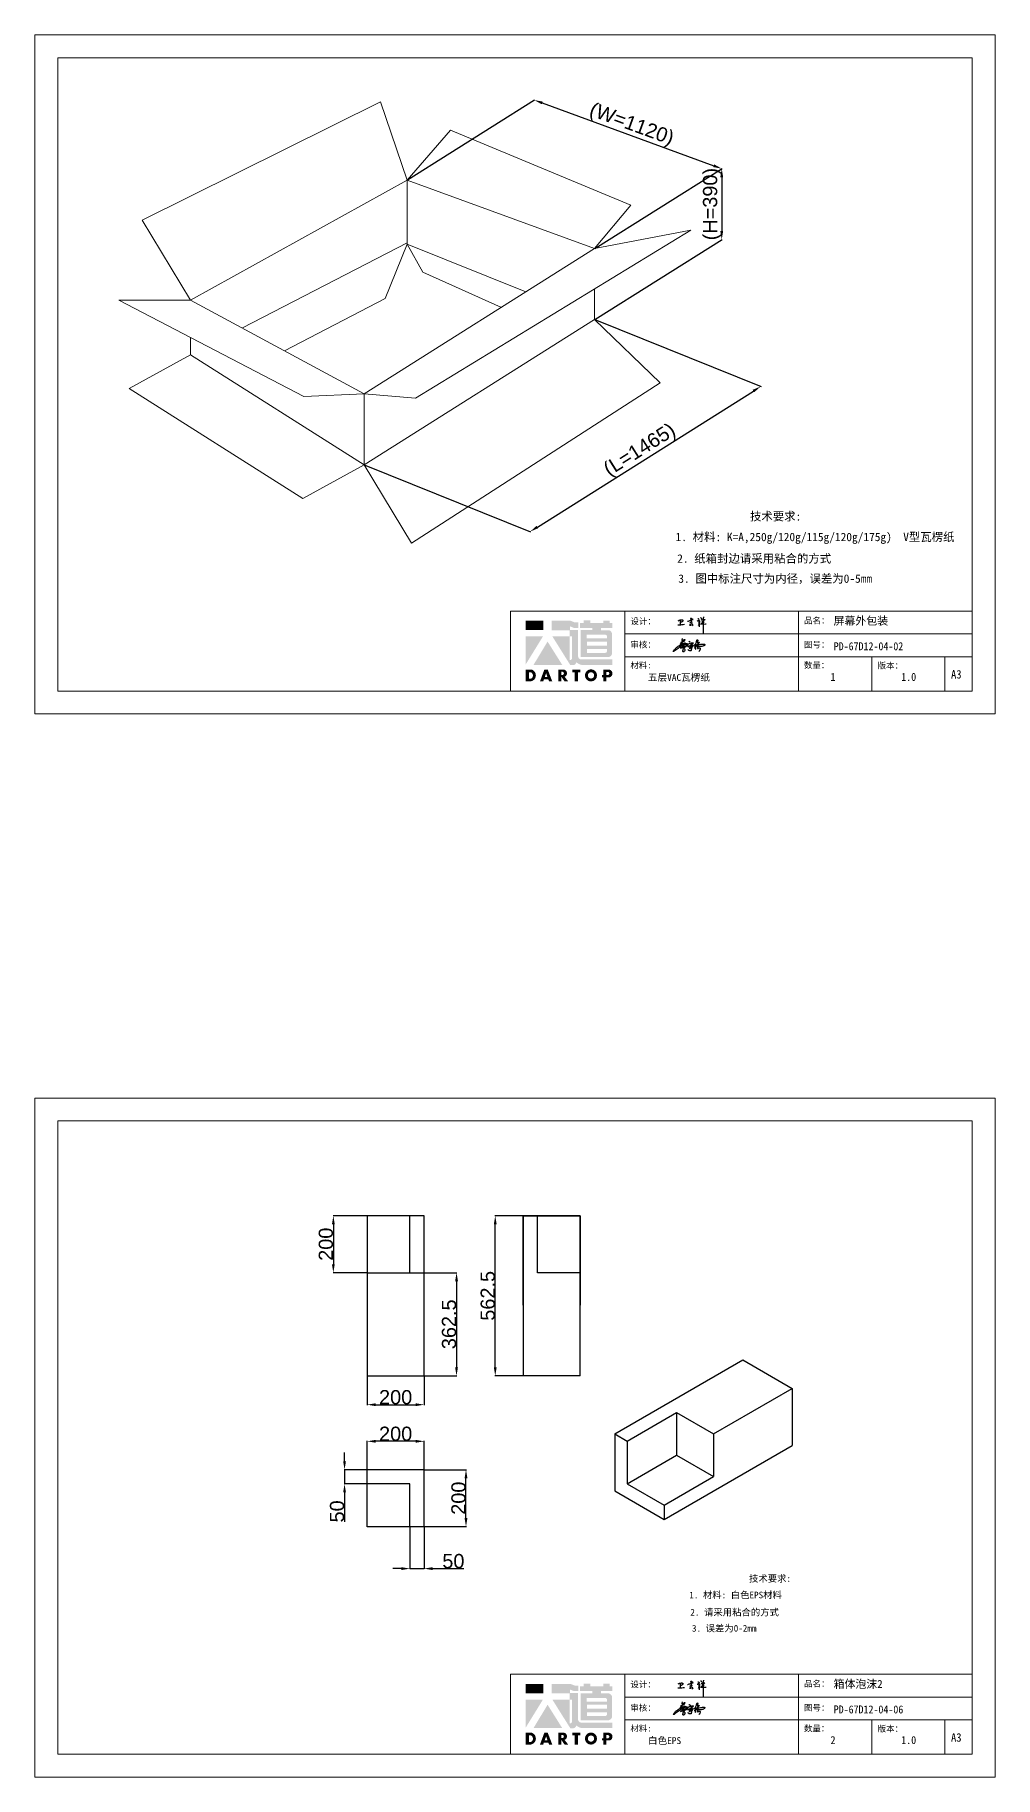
# Model space of a CAD drawing. Header units: millimetres. Extents: x 24940 to 42177, y -4545 to 14261.
# Drawn here: x 29688 to 33061, y -811 to 5308 of the extents above; entities that cross this region are included whole.
import ezdxf
from ezdxf.enums import TextEntityAlignment as Align

# ---------------------------------------------------------------- set-up
doc = ezdxf.new("R2010")
doc.units = ezdxf.units.MM
doc.layers.add('A-TITLEBLOCK', color=7, linetype='Continuous', lineweight=18)
doc.layers.add('yellow', color=2, linetype='Continuous')
doc.styles.add('HZ', font='')
doc.styles.add('SLDTEXTSTYLE0', font='')
doc.styles.add('SLDTEXTSTYLE1', font='', dxfattribs={"width": 0.913})
doc.styles.get("Standard").update_dxf_attribs({"font": 'arial.ttf'})
doc.styles.get('HZ').set_extended_font_data('SimSun')
doc.styles.get('SLDTEXTSTYLE0').set_extended_font_data('KaiTi_GB2312')
doc.styles.get('SLDTEXTSTYLE1').set_extended_font_data('FangSong_GB2312')
doc.dimstyles.new('ISO-25', dxfattribs={"dimtxt": 50, "dimasz": 30, "dimexe": 1.25, "dimexo": 0.625, "dimtad": 1, "dimdsep": 46, "dimtxsty": 'Standard', "dimcen": 2.5, "dimadec": 0, "dimazin": 0, "dimtfac": 1, "dimtmove": 0, "dimatfit": 3, "dimfxl": 0, "dimarcsym": 0})

# ---------------------------------------------------------------- blocks, each defined once
blk = doc.blocks.new('*D9')
at = {"color": 0, "lineweight": -2, "transparency": 16777216}
for p, q in [((30996, 4798.6), (31443, 5080)), ((31469.8, 5068.8), (32071.9, 4848.4)), ((31654.5, 4557.5), (32101.4, 4838.9))]:
    blk.add_line(p, q, dxfattribs=at)
at = {"color": 0, "transparency": 16777216}
for points in [[(31471.5, 5073.5), (31468.1, 5064.1), (31441.6, 5079.1)], [(32073.7, 4853.1), (32070.2, 4843.7), (32100.1, 4838.1)]]:
    blk.add_solid(points, dxfattribs=at)
at = {"layer": 'Defpoints', "color": 0, "transparency": 16777216}
for p in [(32100.1, 4838.1), (30995.3, 4798.2), (31653.8, 4557.1)]:
    blk.add_point(p, dxfattribs=at)
at = {"color": 0, "lineweight": 9, "transparency": 16777216, "insert": (31782.4, 4990), "char_height": 50, "attachment_point": 5, "rotation": 339.89183}
blk.add_mtext('(W=1120)', dxfattribs=at)
blk = doc.blocks.new('*D10')
at = {"color": 0, "lineweight": -2, "transparency": 16777216}
for p, q in [((31654.5, 4307.8), (32238.5, 4072.6)), ((31452.7, 3579.4), (32211.7, 4057.2)), ((30844.7, 3798.1), (31428.7, 3562.9))]:
    blk.add_line(p, q, dxfattribs=at)
at = {"color": 0, "transparency": 16777216}
for points in [[(32209, 4061.4), (32214.3, 4053), (32237.1, 4073.2)], [(31450, 3583.7), (31455.3, 3575.2), (31427.3, 3563.5)]]:
    blk.add_solid(points, dxfattribs=at)
at = {"layer": 'Defpoints', "color": 0, "transparency": 16777216}
for p in [(31653.8, 4308.1), (32237.1, 4073.2), (30844, 3798.4)]:
    blk.add_point(p, dxfattribs=at)
at = {"color": 0, "lineweight": 9, "transparency": 16777216, "insert": (31814.4, 3846.6), "char_height": 50, "attachment_point": 5, "rotation": 32.18956}
blk.add_mtext('(L=1465)', dxfattribs=at)
blk = doc.blocks.new('*D11')
at = {"color": 0, "lineweight": -2, "transparency": 16777216}
for p, q in [((31654.4, 4557.5), (32101.4, 4838.8)), ((32100.1, 4808.1), (32100.1, 4619)), ((31654.4, 4308.5), (32101.4, 4589.8))]:
    blk.add_line(p, q, dxfattribs=at)
at = {"color": 0, "transparency": 16777216}
for points in [[(32095.1, 4808.1), (32105.1, 4808.1), (32100.1, 4838.1)], [(32095.1, 4619), (32105.1, 4619), (32100.1, 4589)]]:
    blk.add_solid(points, dxfattribs=at)
at = {"layer": 'Defpoints', "color": 0, "transparency": 16777216}
for p in [(31653.8, 4557.1), (32100.1, 4589), (31653.8, 4308.1)]:
    blk.add_point(p, dxfattribs=at)
at = {"color": 0, "lineweight": 9, "transparency": 16777216, "insert": (32066.7, 4713.6), "char_height": 50, "attachment_point": 5, "rotation": 90}
blk.add_mtext('(H=390)', dxfattribs=at)
blk = doc.blocks.new('*D55')
at = {"layer": 'Defpoints', "color": 0, "transparency": 16777216}
for p in [(31004.8, 960.6), (31054.8, 598.1), (31168.7, 598.1)]:
    blk.add_point(p, dxfattribs=at)
at = {"layer": 'yellow', "color": 0, "lineweight": -2, "transparency": 16777216}
for p, q in [((31005.4, 960.6), (31169.9, 960.6)), ((31168.7, 930.6), (31168.7, 628.1)), ((31055.4, 598.1), (31169.9, 598.1))]:
    blk.add_line(p, q, dxfattribs=at)
at = {"layer": 'yellow', "color": 0, "transparency": 16777216}
for points in [[(31163.7, 930.6), (31173.7, 930.6), (31168.7, 960.6)], [(31163.7, 628.1), (31173.7, 628.1), (31168.7, 598.1)]]:
    blk.add_solid(points, dxfattribs=at)
at = {"layer": 'yellow', "color": 0, "lineweight": 9, "transparency": 16777216, "insert": (31142.5, 779.4), "char_height": 50, "attachment_point": 5, "rotation": 90}
blk.add_mtext('362.5', dxfattribs=at)
blk = doc.blocks.new('*D56')
at = {"layer": 'Defpoints', "color": 0, "transparency": 16777216}
for p in [(31004.8, 68.7), (31054.8, 68.7), (31054.8, -78.6)]:
    blk.add_point(p, dxfattribs=at)
at = {"layer": 'yellow', "color": 0, "lineweight": -2, "transparency": 16777216}
for p, q in [((31004.8, 68.1), (31004.8, -79.9)), ((31054.8, 68.1), (31054.8, -79.9)), ((30974.8, -78.6), (30944.8, -78.6)), ((31004.8, -78.6), (31054.8, -78.6)), ((31084.8, -78.6), (31194, -78.6))]:
    blk.add_line(p, q, dxfattribs=at)
at = {"layer": 'yellow', "color": 0, "transparency": 16777216}
for points in [[(30974.8, -73.6), (30974.8, -83.6), (31004.8, -78.6)], [(31084.8, -73.6), (31084.8, -83.6), (31054.8, -78.6)]]:
    blk.add_solid(points, dxfattribs=at)
at = {"layer": 'yellow', "color": 0, "lineweight": 9, "transparency": 16777216, "insert": (31157.6, -52.5), "char_height": 50, "attachment_point": 5}
blk.add_mtext('50', dxfattribs=at)
blk = doc.blocks.new('*D57')
at = {"layer": 'Defpoints', "color": 0, "transparency": 16777216}
for p in [(30775.4, 268.7), (30853.8, 268.7), (30854.8, 218.7)]:
    blk.add_point(p, dxfattribs=at)
at = {"layer": 'yellow', "color": 0, "lineweight": -2, "transparency": 16777216}
for p, q in [((30775.4, 298.7), (30775.4, 328.7)), ((30853.2, 268.7), (30774.1, 268.7)), ((30775.4, 268.7), (30775.4, 218.7)), ((30854.2, 218.7), (30774.1, 218.7)), ((30775.4, 188.7), (30775.4, 86))]:
    blk.add_line(p, q, dxfattribs=at)
at = {"layer": 'yellow', "color": 0, "transparency": 16777216}
for points in [[(30770.4, 298.7), (30780.4, 298.7), (30775.4, 268.7)], [(30770.4, 188.7), (30780.4, 188.7), (30775.4, 218.7)]]:
    blk.add_solid(points, dxfattribs=at)
at = {"layer": 'yellow', "color": 0, "lineweight": 9, "transparency": 16777216, "insert": (30749.2, 122.3), "char_height": 50, "attachment_point": 5, "rotation": 90}
blk.add_mtext('50', dxfattribs=at)
blk = doc.blocks.new('*D58')
at = {"layer": 'Defpoints', "color": 0, "transparency": 16777216}
for p in [(30854.8, 1160.6), (30736, 960.6), (30854.8, 960.6)]:
    blk.add_point(p, dxfattribs=at)
at = {"layer": 'yellow', "color": 0, "lineweight": -2, "transparency": 16777216}
for p, q in [((30854.2, 1160.6), (30734.8, 1160.6)), ((30736, 1130.6), (30736, 990.6)), ((30854.2, 960.6), (30734.8, 960.6))]:
    blk.add_line(p, q, dxfattribs=at)
at = {"layer": 'yellow', "color": 0, "transparency": 16777216}
for points in [[(30731, 1130.6), (30741, 1130.6), (30736, 1160.6)], [(30731, 990.6), (30741, 990.6), (30736, 960.6)]]:
    blk.add_solid(points, dxfattribs=at)
at = {"layer": 'yellow', "color": 0, "lineweight": 9, "transparency": 16777216, "insert": (30709.9, 1060.6), "char_height": 50, "attachment_point": 5, "rotation": 90}
blk.add_mtext('200', dxfattribs=at)
blk = doc.blocks.new('*D59')
at = {"layer": 'Defpoints', "color": 0, "transparency": 16777216}
for p in [(30854.8, 368.5), (30854.8, 268.7), (31054.8, 268.7)]:
    blk.add_point(p, dxfattribs=at)
at = {"layer": 'yellow', "color": 0, "lineweight": -2, "transparency": 16777216}
for p, q in [((30854.8, 269.3), (30854.8, 369.7)), ((31024.8, 368.5), (30884.8, 368.5)), ((31054.8, 269.3), (31054.8, 369.7))]:
    blk.add_line(p, q, dxfattribs=at)
at = {"layer": 'yellow', "color": 0, "transparency": 16777216}
for points in [[(30884.8, 373.5), (30884.8, 363.5), (30854.8, 368.5)], [(31024.8, 373.5), (31024.8, 363.5), (31054.8, 368.5)]]:
    blk.add_solid(points, dxfattribs=at)
at = {"layer": 'yellow', "color": 0, "lineweight": 9, "transparency": 16777216, "insert": (30954.8, 394.6), "char_height": 50, "attachment_point": 5}
blk.add_mtext('200', dxfattribs=at)
blk = doc.blocks.new('*D64')
at = {"color": 0, "lineweight": -2, "transparency": 16777216}
for p, q in [((31055.4, 268.7), (31203.2, 268.7)), ((31201.9, 98.7), (31201.9, 238.7)), ((31055.4, 68.7), (31203.2, 68.7))]:
    blk.add_line(p, q, dxfattribs=at)
at = {"color": 0, "transparency": 16777216}
for points in [[(31196.9, 238.7), (31206.9, 238.7), (31201.9, 268.7)], [(31196.9, 98.7), (31206.9, 98.7), (31201.9, 68.7)]]:
    blk.add_solid(points, dxfattribs=at)
at = {"layer": 'Defpoints', "color": 0, "transparency": 16777216}
for p in [(31054.8, 268.7), (31201.9, 268.7), (31054.8, 68.7)]:
    blk.add_point(p, dxfattribs=at)
at = {"color": 0, "lineweight": 9, "transparency": 16777216, "insert": (31175.8, 168.7), "char_height": 50, "attachment_point": 5, "rotation": 90}
blk.add_mtext('200', dxfattribs=at)
blk = doc.blocks.new('*D68')
at = {"color": 0, "lineweight": -2, "transparency": 16777216}
for p, q in [((30854.8, 597.5), (30854.8, 495.7)), ((31054.8, 597.5), (31054.8, 495.7)), ((30884.8, 497), (31024.8, 497))]:
    blk.add_line(p, q, dxfattribs=at)
at = {"color": 0, "transparency": 16777216}
for points in [[(30884.8, 502), (30884.8, 492), (30854.8, 497)], [(31024.8, 502), (31024.8, 492), (31054.8, 497)]]:
    blk.add_solid(points, dxfattribs=at)
at = {"layer": 'Defpoints', "color": 0, "transparency": 16777216}
for p in [(30854.8, 598.1), (31054.8, 598.1), (31054.8, 497)]:
    blk.add_point(p, dxfattribs=at)
at = {"color": 0, "lineweight": 9, "transparency": 16777216, "insert": (30954.8, 523.1), "char_height": 50, "attachment_point": 5}
blk.add_mtext('200', dxfattribs=at)
blk = doc.blocks.new('*D69')
at = {"layer": 'Defpoints', "color": 0, "transparency": 16777216}
for p in [(31304.7, 1160.6), (31403, 1160.6), (31403, 598.1)]:
    blk.add_point(p, dxfattribs=at)
at = {"layer": 'yellow', "color": 0, "lineweight": -2, "transparency": 16777216}
for p, q in [((31402.3, 1160.6), (31303.5, 1160.6)), ((31304.7, 628.1), (31304.7, 1130.6)), ((31402.3, 598.1), (31303.5, 598.1))]:
    blk.add_line(p, q, dxfattribs=at)
at = {"layer": 'yellow', "color": 0, "transparency": 16777216}
for points in [[(31299.7, 1130.6), (31309.7, 1130.6), (31304.7, 1160.6)], [(31299.7, 628.1), (31309.7, 628.1), (31304.7, 598.1)]]:
    blk.add_solid(points, dxfattribs=at)
at = {"layer": 'yellow', "color": 0, "lineweight": 9, "transparency": 16777216, "insert": (31278.6, 879.4), "char_height": 50, "attachment_point": 5, "rotation": 90}
blk.add_mtext('562.5', dxfattribs=at)
blk = doc.blocks.new('Dartop Logo')
at = {"true_color": 0xc40018}
h = blk.add_hatch(color=12, dxfattribs=at)
h.set_gradient(color1=(196, 0, 24), color2=(196, 0, 24), tint=1)
h.paths.add_polyline_path([(30.4, -3.9), (33.1, -5), (36, -5), (36, -1.2), (33.6, -1.2), (30.5, 0), (17.9, 0), (17.9, -6.5), (30.1, -6.5), (30.1, -6.6), (30.1, -10.8), (18.3, -10.8), (30.5, -30.3), (32.9, -30.3, 0.279375), (34.6, -28.6), (34.6, -28.5), (34.8, -28.5, 0.143145), (38.2, -30.2), (59.3, -30.2), (59.3, -26.5), (38.1, -26.5, -0.414214), (35.8, -24.2), (35.8, -6.3), (30.4, -6.3)])
h.paths.add_polyline_path([(30.2, -10.8), (31.8, -10.8), (31.8, -26, -0.088936), (30.9, -26.9), (30.2, -26.9)], flags=16)
h = blk.add_hatch(color=12, dxfattribs=at)
h.set_gradient(color1=(196, 0, 24), color2=(196, 0, 24), tint=1)
h.paths.add_polyline_path([(59.2, -1.7), (57.4, -1.7), (57.4, 0.1), (53.1, 0.1), (53.1, -1.6), (44.3, -1.6), (44.3, 0.2), (39.7, 0.2), (39.7, -1.7), (37.2, -1.7), (37.2, -5), (45.5, -5), (45.5, -6.4), (37.7, -6.4), (37.7, -24.9), (56.3, -24.9, 0.414214), (59.1, -22), (59.1, -9.4, 0.414214), (56.3, -6.5), (51.4, -6.5), (51.4, -5), (59.2, -5)])
h.paths.add_polyline_path([(54.2, -9.6, -0.414214), (55.7, -11), (55.7, -12.1), (41.8, -12.1), (41.8, -9.6)], flags=16)
h.paths.add_polyline_path([(55.6, -14.3), (55.6, -17), (41.9, -17), (41.9, -14.3)], flags=16)
h.paths.add_polyline_path([(55.7, -19.4), (55.7, -20.6, -0.414214), (54.3, -22), (41.9, -22), (41.9, -19.4)], flags=16)
h = blk.add_hatch(color=12, dxfattribs=at)
h.set_gradient(color1=(196, 0, 24), color2=(196, 0, 24), tint=1)
h.paths.add_polyline_path([(12.2, 0), (0, 0), (0, -6.4), (12.2, -6.4)])
h = blk.add_hatch(color=12, dxfattribs=at)
h.set_gradient(color1=(196, 0, 24), color2=(196, 0, 24), tint=1)
h.paths.add_polyline_path([(11.8, -10.8), (0, -10.8), (0, -30)])
h = blk.add_hatch(color=12, dxfattribs=at)
h.set_gradient(color1=(196, 0, 24), color2=(196, 0, 24), tint=1)
h.paths.add_polyline_path([(15, -14.3), (5.4, -30.2), (25, -30.2)])
at = {"true_color": 0x646464}
h = blk.add_hatch(color=251, dxfattribs=at)
h.set_gradient(color1=(100, 100, 100), color2=(100, 100, 100), tint=1)
h.paths.add_polyline_path([(4.1, -33.4), (0.1, -33.4), (0.1, -41.5), (3.5, -41.5, 0.793016)])
h.paths.add_polyline_path([(3.6, -39.7), (2.2, -39.7), (2.2, -35.2), (3.4, -35.2, -0.671361)], flags=16)
h = blk.add_hatch(color=251, dxfattribs=at)
h.set_gradient(color1=(100, 100, 100), color2=(100, 100, 100), tint=1)
h.paths.add_polyline_path([(15.1, -33.4), (12.8, -33.4), (9.8, -41.5), (12, -41.5), (12.5, -40.1), (15.5, -40.1), (16, -41.5), (18.2, -41.5)])
h.paths.add_polyline_path([(14.9, -38.5), (13.1, -38.5), (14, -35.9)], flags=16)
h = blk.add_hatch(color=251, dxfattribs=at)
h.set_gradient(color1=(100, 100, 100), color2=(100, 100, 100), tint=1)
h.paths.add_polyline_path([(26.3, -33.4), (22.3, -33.4), (22.3, -41.5), (24.4, -41.5), (24.4, -38.3), (26.6, -41.5), (29.1, -41.5), (26.6, -38.3, 0.744055)])
h.paths.add_polyline_path([(24.4, -37.1), (24.4, -34.9), (25.3, -34.9, -0.796809), (25.3, -37.1)], flags=16)
h = blk.add_hatch(color=251, dxfattribs=at)
h.set_gradient(color1=(100, 100, 100), color2=(100, 100, 100), tint=1)
h.paths.add_polyline_path([(37.4, -33.4), (31.9, -33.4), (31.9, -35.2), (33.6, -35.2), (33.6, -41.5), (35.7, -41.5), (35.7, -35.2), (37.4, -35.2)])
h = blk.add_hatch(color=251, dxfattribs=at)
h.set_gradient(color1=(100, 100, 100), color2=(100, 100, 100), tint=1)
h.paths.add_polyline_path([(40.5, -37.4, 1), (48.8, -37.4, 1)])
h.paths.add_polyline_path([(46.8, -37.4, -1), (42.5, -37.4, -1)], flags=16)
h = blk.add_hatch(color=251, dxfattribs=at)
h.set_gradient(color1=(100, 100, 100), color2=(100, 100, 100), tint=1)
h.paths.add_polyline_path([(56.9, -33.4), (56.7, -33.4), (53.2, -33.4), (53.2, -37.2), (52.3, -37.2), (52.3, -38.7), (53.2, -38.7), (53.2, -41.5), (55.2, -41.5), (55.2, -38.7), (57.5, -38.7, 0.812304)])
h.paths.add_polyline_path([(55.2, -37.2), (55.2, -35), (56.4, -35, -0.778213), (56.3, -37.2)], flags=16)
blk = doc.blocks.new('DT-A3-TITLE')
at = {"layer": 'A-TITLEBLOCK', "color": 7}
for p, q in [((0, 0), (0, 297)), ((0, 297), (420, 297)), ((420, 0), (420, 297)), ((10, 10), (10, 287)), ((10, 287), (410, 287)), ((410, 287), (410, 10)), ((208, 10), (208, 45)), ((410, 45), (208, 45)), ((258, 45), (258, 10)), ((334, 45), (334, 10)), ((410, 35), (258, 35)), ((258, 25), (410.08, 25)), ((366, 10), (366, 25)), ((398, 10), (398, 25)), ((10, 10), (410, 10)), ((0, 0), (420, 0))]:
    blk.add_line(p, q, dxfattribs=at)
at = {"layer": 'A-TITLEBLOCK', "xscale": 0.6400000000000001, "yscale": 0.6400000000000001, "zscale": 0.6400000000000001}
blk.add_blockref('Dartop Logo', (214.65, 40.81), dxfattribs=at)
at = {"style": 'SLDTEXTSTYLE0'}
for tag, p, height in [('#设计', (277.96, 38.52), 3.5), ('#品名', (349.32, 37.95), 3.5), ('#审核', (277.99, 28.1), 3.5), ('#材料说明', (268.15, 13.59), 3)]:
    blk.add_attdef(tag, p, '', height=height, dxfattribs=at)
at = {"style": 'SLDTEXTSTYLE1', "width": 0.913}
for tag, p in [('#图号', (349.38, 27.87)), ('#数量', (347.99, 14.46)), ('#版本', (378.92, 14.47))]:
    blk.add_attdef(tag, p, '', height=3.5, dxfattribs=at)
at = {"layer": 'A-TITLEBLOCK', "color": 7, "attachment_point": 1}
for s, insert, char_height, style in [('设计：', (260.47, 41.87), 2.646, 'SLDTEXTSTYLE0'), ('品名：', (336.43, 42.19), 2.646, 'SLDTEXTSTYLE0'), ('审核：', (260.47, 31.64), 2.646, 'SLDTEXTSTYLE0'), ('图号：', (336.4, 31.66), 2.646, 'SLDTEXTSTYLE0'), ('材料:', (260.47, 22.62), 2.646, 'SLDTEXTSTYLE0'), ('数量：', (336.35, 22.64), 2.646, 'SLDTEXTSTYLE0'), ('版本：', (368.59, 22.48), 2.646, 'SLDTEXTSTYLE0'), ('A3', (400.7, 19.21), 3.704, 'SLDTEXTSTYLE1')]:
    blk.add_mtext(s, dxfattribs=dict(at, insert=insert, char_height=char_height, style=style))
blk = doc.blocks.new('h')
for p, q in [((20768, -2361), (20773, -2359)), ((20769, -2367), (20770, -2371)), ((20770, -2371), (20771, -2378)), ((20771, -2378), (20771, -2371)), ((20772, -2369), (20775, -2368)), ((20773, -2332), (20775, -2339)), ((20773, -2359), (20784, -2355)), ((20789, -2341), (20774, -2332)), ((20775, -2339), (20776, -2351)), ((20776, -2351), (20775, -2357)), ((20780, -2366), (20781, -2366)), ((20782, -2369), (20780, -2377)), ((20780, -2377), (20788, -2371)), ((20782, -2367), (20782, -2369)), ((20846, -2343), (20848, -2353)), ((20848, -2353), (20849, -2370)), ((20849, -2370), (20848, -2424))]:
    blk.add_line(p, q)
for points in [[(20697, -2372, 0.002073), (20711, -2372, 0.016137), (20720, -2371, 0.008314), (20737, -2369)], [(20699, -2348, -0.029745), (20705, -2345, -0.046842), (20708, -2344, -0.00919), (20714, -2343, -0.018517), (20717, -2343, -0.037841), (20720, -2342, -0.039541), (20723, -2343, -0.149785), (20726, -2344, -0.204935), (20727, -2347, -0.074872), (20727, -2348, -0.061615), (20726, -2350, -0.034204), (20724, -2353, -0.045776), (20722, -2354, -0.054985), (20720, -2355, -0.036348), (20717, -2357, -0.067752), (20716, -2357, -0.043553), (20713, -2357)], [(20755, -2352, -0.024077), (20760, -2350, -0.013147), (20769, -2347, -0.00522), (20775, -2344, -0.018517), (20777, -2343, -0.008274), (20786, -2341, -0.039541), (20788, -2341, -0.079216), (20789, -2341, -0.204935)], [(20813, -2350, 0.007348), (20816, -2349, 0.008421), (20818, -2347, 0.009459), (20820, -2346, -0.016325), (20821, -2346, -0.173771), (20822, -2345, -0.085159), (20824, -2346, -0.125883), (20826, -2348, -0.160659), (20827, -2350, -0.010447), (20826, -2352, -0.008247), (20826, -2355, -0.002698), (20825, -2374, 0.001562), (20824, -2384, 0.016137)], [(20817, -2335, -0.053561), (20820, -2336, -0.075272), (20821, -2337, -0.005295), (20822, -2338, -0.009337), (20823, -2339, -0.026146), (20824, -2340, -0.016644), (20824, -2341)], [(20832, -2329, -0.053561), (20835, -2330, -0.075272), (20837, -2331, -0.005295), (20838, -2333, -0.009337), (20838, -2333, -0.026146), (20839, -2334, -0.016644), (20840, -2335)], [(20836, -2344, -0.02797), (20842, -2343, -0.048868), (20846, -2342, -0.00919), (20851, -2341, -0.018517), (20854, -2341, -0.037841), (20857, -2341, -0.039541), (20859, -2342, -0.018282), (20841, -2355, -0.000937)], [(20848, -2340, 0.021784), (20850, -2336, 0.028296), (20851, -2332, 0.008136), (20852, -2328, 0.028913), (20852, -2327, 0.08193), (20852, -2326, 0.075058), (20852, -2325, 0.275043)]]:
    blk.add_lwpolyline(points, format="xyb")
for points in [[(20711, -2344), (20711, -2344), (20711, -2356), (20711, -2368), (20711, -2372)], [(20822, -2351), (20822, -2359), (20822, -2365), (20822, -2369), (20821, -2376), (20824, -2369), (20827, -2366), (20829, -2366)], [(20841, -2355), (20850, -2355), (20855, -2354), (20846, -2361), (20841, -2364), (20833, -2368), (20863, -2367), (20866, -2367)]]:
    blk.add_lwpolyline(points)
for centre, radius, start, end in [((20774, -2371), 2.3, 121.9907, 163.6016), ((20788, -2406), 40.3, 100.6183, 108.2482), ((20781, -2368), 1.15, 9.4675, 90)]:
    blk.add_arc(centre, radius, start, end)
blk = doc.blocks.new('CAIYUQIANG')
for p, q in [((27639.2, -25074.1), (27639.8, -25072.4)), ((27640.1, -25074.1), (27639.2, -25074.1)), ((27639.8, -25072.4), (27641, -25070.5)), ((27641.8, -25073.4), (27640.1, -25074.1)), ((27641, -25070.5), (27642.4, -25068.7)), ((27643.4, -25072.1), (27641.8, -25073.4)), ((27642.4, -25068.7), (27644.1, -25066.6)), ((27645.7, -25070.6), (27643.4, -25072.1)), ((27644.1, -25066.6), (27646.1, -25064.4)), ((27649.4, -25068), (27645.7, -25070.6)), ((27646.1, -25064.4), (27648.2, -25062.5)), ((27648.2, -25062.5), (27649.9, -25061)), ((27653.3, -25065.6), (27649.4, -25068)), ((27649.9, -25061), (27651.9, -25059.4)), ((27651.9, -25059.4), (27654.7, -25057.2)), ((27656.6, -25063.3), (27653.3, -25065.6)), ((27654.7, -25057.2), (27656.5, -25055.9)), ((27656.5, -25055.9), (27658.3, -25054.6)), ((27659.8, -25060.4), (27656.6, -25063.3)), ((27658.3, -25054.6), (27659.6, -25053.7)), ((27659.6, -25053.7), (27662.2, -25052.1)), ((27660.6, -25059.8), (27659.8, -25060.4)), ((27663.6, -25056.9), (27660.6, -25059.8)), ((27662.2, -25052.1), (27664.9, -25050.5)), ((27662.9, -25048.8), (27669.7, -25045.8)), ((27663.2, -25048.6), (27662.9, -25048.8)), ((27663.6, -25048.1), (27663.2, -25048.6)), ((27665.3, -25046.6), (27663.6, -25048.1)), ((27666.3, -25053.5), (27663.6, -25056.9)), ((27664.9, -25050.5), (27668.5, -25048.7)), ((27667.5, -25060.4), (27664.9, -25062)), ((27664.9, -25062.9), (27667.7, -25061.6)), ((27664.9, -25062), (27664.9, -25062.9)), ((27667.4, -25044.9), (27665.3, -25046.6)), ((27675.7, -25037.4), (27665.9, -25043)), ((27665.9, -25043), (27677.3, -25038.1)), ((27668.2, -25051.4), (27666.3, -25053.5)), ((27670.6, -25042.2), (27667.4, -25044.9)), ((27670.3, -25058.4), (27667.5, -25060.4)), ((27667.7, -25061.6), (27670.5, -25060.2)), ((27670.9, -25048.6), (27668.2, -25051.4)), ((27668.5, -25048.7), (27673.6, -25046.3)), ((27668.6, -25056), (27674.9, -25053.6)), ((27672.1, -25054.2), (27668.6, -25056)), ((27670.4, -25028.6), (27669.5, -25034.5)), ((27669.5, -25034.5), (27670.5, -25036.5)), ((27669.7, -25045.8), (27671.3, -25045.2)), ((27672, -25057.1), (27670.3, -25058.4)), ((27670.5, -25036.5), (27674.7, -25033.4)), ((27670.5, -25060.2), (27673.3, -25059)), ((27677.3, -25038.1), (27670.6, -25042.2)), ((27671.5, -25047.3), (27670.9, -25048.6)), ((27671.2, -25051), (27679.4, -25049.8)), ((27674.1, -25050.1), (27671.2, -25051)), ((27671.3, -25045.2), (27672.1, -25045.7)), ((27672.1, -25046.2), (27671.5, -25047.3)), ((27672.5, -25060.1), (27671.9, -25060.4)), ((27671.9, -25060.4), (27674.3, -25061.5)), ((27673.8, -25055.8), (27672, -25057.1)), ((27672.1, -25045.7), (27672.1, -25046.2)), ((27675.9, -25052.3), (27672.1, -25054.2)), ((27673.8, -25059.6), (27672.5, -25060.1)), ((27672.7, -25072.4), (27673.6, -25068.9)), ((27672.7, -25073.7), (27672.7, -25072.4)), ((27672.9, -25074.4), (27672.7, -25073.7)), ((27673.5, -25075.1), (27672.9, -25074.4)), ((27673.3, -25059), (27675.5, -25058)), ((27674.1, -25075.4), (27673.5, -25075.1)), ((27673.6, -25046.3), (27677.4, -25044.5)), ((27673.6, -25068.9), (27674.3, -25066.8)), ((27676.2, -25054), (27673.8, -25055.8)), ((27675.2, -25059.1), (27673.8, -25059.6)), ((27676.5, -25048.8), (27674.1, -25050.1)), ((27675, -25075.4), (27674.1, -25075.4)), ((27674.3, -25061.5), (27677.2, -25063.7)), ((27674.3, -25066.8), (27675.3, -25065)), ((27674.7, -25033.4), (27678, -25031.9)), ((27674.9, -25053.6), (27676.8, -25053.2)), ((27676.4, -25074.9), (27675, -25075.4)), ((27677.8, -25058), (27675.2, -25059.1)), ((27675.3, -25065), (27676.4, -25063.4)), ((27675.5, -25058), (27677.9, -25056.9)), ((27679.9, -25033), (27675.7, -25037.4)), ((27678.6, -25051.7), (27675.9, -25052.3)), ((27677.2, -25053.4), (27676.2, -25054)), ((27676.4, -25063.4), (27677.5, -25061.9)), ((27677.2, -25074.4), (27676.4, -25074.9)), ((27679.1, -25047.4), (27676.5, -25048.8)), ((27676.8, -25053.2), (27677.2, -25053.4)), ((27677.2, -25063.7), (27678.8, -25065.4)), ((27678.3, -25073.5), (27677.2, -25074.4)), ((27677.4, -25044.5), (27680, -25043.8)), ((27677.5, -25061.9), (27679.6, -25059.6)), ((27679, -25057.7), (27677.8, -25058)), ((27677.9, -25056.9), (27680, -25056.9)), ((27678, -25031.9), (27679.7, -25031.6)), ((27679.1, -25072.5), (27678.3, -25073.5)), ((27683.3, -25050.5), (27678.6, -25051.7)), ((27678.8, -25065.4), (27679.4, -25066.6)), ((27680, -25057.5), (27679, -25057.7)), ((27680.6, -25045.9), (27679.1, -25047.4)), ((27679.8, -25071), (27679.1, -25072.5)), ((27679.4, -25049.8), (27681.5, -25049.6)), ((27679.4, -25066.6), (27679.9, -25067.9)), ((27679.6, -25059.6), (27680.6, -25058.4)), ((27679.7, -25031.6), (27680.1, -25032.2)), ((27680, -25070), (27679.8, -25071)), ((27680.1, -25032.2), (27679.9, -25033)), ((27679.9, -25067.9), (27680, -25069)), ((27680, -25043.8), (27681.2, -25043.8)), ((27680, -25056.9), (27680.5, -25057.1)), ((27680.5, -25057.1), (27680, -25057.5)), ((27680, -25069), (27680, -25070)), ((27681.2, -25044.7), (27680.6, -25045.9)), ((27680.6, -25058.4), (27681.3, -25057.6)), ((27681.2, -25043.8), (27681.2, -25044.7)), ((27681.3, -25057.6), (27682.9, -25055.7)), ((27681.5, -25049.6), (27682.7, -25049.7)), ((27682.7, -25049.7), (27683.3, -25050.5)), ((27682.9, -25055.7), (27683.9, -25054.7)), ((27683.9, -25054.7), (27684.6, -25054)), ((27684.6, -25054), (27685.6, -25053.1)), ((27685.6, -25053.1), (27686, -25048.7)), ((27686, -25048.7), (27686.1, -25046.8)), ((27686.1, -25046.8), (27686.2, -25045.4)), ((27686.2, -25045.4), (27686.3, -25045)), ((27686.3, -25045), (27686.6, -25045)), ((27686.6, -25045), (27686.7, -25045.1)), ((27686.7, -25045.1), (27686.9, -25049.2)), ((27686.9, -25049.2), (27686.9, -25051.7)), ((27686.9, -25051.7), (27686.9, -25054.8)), ((27686.9, -25054.8), (27686.9, -25055.8)), ((27686.9, -25055.8), (27687, -25056.5)), ((27687, -25056.5), (27687.2, -25056.9)), ((27687.2, -25056.9), (27687.5, -25056.9)), ((27687.5, -25056.9), (27687.8, -25056.5)), ((27687.8, -25056.5), (27688, -25055.9)), ((27688, -25055.9), (27688.6, -25054.6)), ((27688.6, -25054.6), (27689.1, -25053.3)), ((27689.1, -25053.3), (27689.5, -25052.1)), ((27689.5, -25052.1), (27690.2, -25050.1)), ((27690.2, -25050.1), (27690.5, -25049.4)), ((27690.5, -25049.4), (27691.2, -25048.7)), ((27691, -25067.9), (27690.7, -25067.5)), ((27691.8, -25068.5), (27691, -25067.9)), ((27691.2, -25048.7), (27693.8, -25046.9)), ((27692.9, -25069.4), (27691.8, -25068.5)), ((27692.5, -25055.7), (27691.9, -25055.8)), ((27691.9, -25055.8), (27691.9, -25056.2)), ((27691.9, -25056.2), (27693.4, -25056.2)), ((27693.9, -25055.2), (27692.5, -25055.7)), ((27694, -25070.3), (27692.9, -25069.4)), ((27693.4, -25056.2), (27695.2, -25055.9)), ((27693.8, -25046.9), (27694.7, -25046.4)), ((27697.3, -25053.7), (27693.9, -25055.2)), ((27695.5, -25070.9), (27694, -25070.3)), ((27694.7, -25046.4), (27695.8, -25045.9)), ((27695.5, -25062.1), (27695, -25062.5)), ((27695, -25062.5), (27695, -25062.8)), ((27695, -25062.8), (27695.4, -25063)), ((27695.2, -25055.9), (27696.4, -25055.5)), ((27695.4, -25063), (27696.6, -25063)), ((27696.5, -25061.2), (27695.5, -25062.1)), ((27697.1, -25071.4), (27695.5, -25070.9)), ((27695.8, -25045.9), (27698.2, -25045)), ((27696.4, -25055.5), (27698.6, -25054.5)), ((27698, -25059.9), (27696.5, -25061.2)), ((27696.6, -25063), (27698.7, -25062.4)), ((27699, -25071.4), (27697.1, -25071.4)), ((27700.1, -25052.2), (27697.3, -25053.7)), ((27700.7, -25057.4), (27698, -25059.9)), ((27698.2, -25045), (27699.9, -25044.7)), ((27698.6, -25054.5), (27700.1, -25053.8)), ((27698.7, -25062.4), (27701.9, -25060.7)), ((27700.5, -25071.4), (27699, -25071.4)), ((27699.9, -25044.7), (27702.8, -25044)), ((27703.1, -25050.1), (27700.1, -25052.2)), ((27700.1, -25053.8), (27701.4, -25053.2)), ((27701.7, -25070.7), (27700.5, -25071.4)), ((27703.2, -25055.4), (27700.7, -25057.4)), ((27701.4, -25053.2), (27703, -25052.5)), ((27702.4, -25068.8), (27701.7, -25070.7)), ((27701.9, -25060.7), (27705, -25058.6)), ((27702.9, -25065), (27702.4, -25068.8)), ((27702.8, -25044), (27704.8, -25043.7)), ((27703, -25063.9), (27702.9, -25065)), ((27703, -25052.5), (27704.6, -25051.8)), ((27703.4, -25059.2), (27703, -25063.9)), ((27705.3, -25048.2), (27703.1, -25050.1)), ((27705.1, -25053.8), (27703.2, -25055.4)), ((27703.5, -25058.1), (27703.4, -25059.2)), ((27703.9, -25057), (27703.5, -25058.1)), ((27704.3, -25056.3), (27703.9, -25057)), ((27704.9, -25055.3), (27704.3, -25056.3)), ((27704.6, -25051.8), (27705.9, -25051.1)), ((27704.8, -25043.7), (27707, -25043.4)), ((27705.1, -25055), (27704.9, -25055.3)), ((27705, -25058.6), (27706.4, -25057.7)), ((27706, -25052.8), (27705.1, -25053.8)), ((27706.3, -25055), (27705.1, -25055)), ((27708, -25045.9), (27705.3, -25048.2)), ((27705.9, -25051.1), (27706.4, -25051.1)), ((27706.6, -25051.6), (27706, -25052.8)), ((27706.8, -25055.3), (27706.3, -25055)), ((27706.4, -25051.1), (27706.6, -25051.6)), ((27706.4, -25057.7), (27707.4, -25057)), ((27707.5, -25055.8), (27706.8, -25055.3)), ((27707, -25043.4), (27708, -25043.4)), ((27707.4, -25057), (27707.8, -25056.8)), ((27707.8, -25056.8), (27707.5, -25055.8)), ((27708, -25043.4), (27709, -25043.5)), ((27710.1, -25044), (27708, -25045.9)), ((27709, -25043.5), (27709.7, -25043.8)), ((27709.7, -25043.8), (27710.1, -25044)), ((27710, -25054.2), (27711.2, -25052.7)), ((27711.2, -25052.7), (27712.6, -25051.4)), ((27712.6, -25051.4), (27713.4, -25050.9)), ((27713.4, -25050.9), (27714.2, -25050.8)), ((27713.7, -25060.6), (27714.5, -25059.1)), ((27714, -25059.3), (27713.7, -25060.1)), ((27713.7, -25060.1), (27713.7, -25060.6)), ((27714.3, -25058.6), (27714, -25059.3)), ((27714.2, -25050.8), (27715, -25050.8)), ((27715, -25056.9), (27714.3, -25058.6)), ((27714.5, -25059.1), (27715.1, -25058.3)), ((27715, -25050.8), (27715.4, -25050.8)), ((27715.5, -25055.4), (27715, -25056.9)), ((27715.1, -25058.3), (27715.6, -25057.9)), ((27715.4, -25050.8), (27715.6, -25051)), ((27715.9, -25053.9), (27715.5, -25055.4)), ((27715.6, -25051), (27715.8, -25051.2)), ((27715.6, -25057.9), (27716.2, -25057.8)), ((27715.8, -25051.2), (27715.9, -25051.2)), ((27715.9, -25051.2), (27716, -25051.4)), ((27716, -25053.3), (27715.9, -25053.9)), ((27716, -25051.4), (27716, -25051.4)), ((27716, -25051.4), (27716, -25051.5)), ((27716, -25051.5), (27716.1, -25051.6)), ((27716.1, -25052.4), (27716, -25053.3)), ((27716.1, -25051.6), (27716.1, -25051.8)), ((27716.1, -25051.8), (27716.1, -25052.4)), ((27716.2, -25057.8), (27716.9, -25057.9)), ((27716.6, -25063.7), (27716.8, -25062.6)), ((27716.6, -25064.9), (27716.6, -25063.7)), ((27717, -25065.4), (27716.6, -25064.9)), ((27716.8, -25062.6), (27717, -25060.1)), ((27716.9, -25057.9), (27717.2, -25058.1)), ((27717, -25060.1), (27717.1, -25058.6)), ((27718.3, -25066.4), (27717, -25065.4)), ((27717.1, -25058.6), (27717.2, -25057.5)), ((27717.2, -25057.5), (27717.7, -25052.4)), ((27717.2, -25058.1), (27717.6, -25058.7)), ((27717.6, -25058.7), (27717.6, -25060.8)), ((27717.6, -25060.8), (27717.6, -25062.5)), ((27717.6, -25062.5), (27717.7, -25064.3)), ((27717.7, -25050), (27718.5, -25046)), ((27717.7, -25052.4), (27717.7, -25050)), ((27717.7, -25064.3), (27717.7, -25065.5)), ((27717.7, -25065.5), (27718.3, -25066.4)), ((27718.5, -25046), (27720.2, -25040.9)), ((27719, -25056.7), (27720.6, -25055.2)), ((27719, -25056.7), (27720.6, -25055.4)), ((27720.6, -25055.4), (27719, -25056.7)), ((27719.4, -25056.1), (27719, -25056.7)), ((27720.3, -25054.8), (27719.4, -25056.1)), ((27720.2, -25040.9), (27720.7, -25039.5)), ((27721, -25053.7), (27720.3, -25054.8)), ((27720.6, -25055.2), (27721.9, -25054.1)), ((27720.7, -25039.5), (27721.2, -25038)), ((27722.6, -25051.2), (27721, -25053.7)), ((27721.2, -25038), (27721.6, -25036.6)), ((27721.6, -25036.6), (27722.4, -25034.9)), ((27721.8, -25052.4), (27722.1, -25051.2)), ((27721.9, -25054.1), (27721.8, -25052.4)), ((27721.9, -25054.1), (27723.5, -25052.8)), ((27722.2, -25054.5), (27721.9, -25054.1)), ((27722.1, -25051.2), (27722.6, -25049.3)), ((27723.2, -25055.7), (27722.2, -25054.5)), ((27722.4, -25034.9), (27723.3, -25033.3)), ((27722.6, -25049.3), (27723.4, -25048.2)), ((27723.9, -25049.1), (27722.6, -25051.2)), ((27725.1, -25056.1), (27723.2, -25055.7)), ((27723.3, -25033.3), (27723.8, -25032.7)), ((27723.4, -25048.2), (27724, -25048.2)), ((27723.5, -25052.8), (27725.7, -25051.8)), ((27723.8, -25032.7), (27724.4, -25032.7)), ((27724.9, -25047.9), (27723.9, -25049.1)), ((27724.2, -25041.9), (27724, -25042.9)), ((27724, -25042.9), (27724, -25043.8)), ((27724, -25043.8), (27724.5, -25044.5)), ((27724, -25048.2), (27725, -25049.3)), ((27724.3, -25057.3), (27724.1, -25059.8)), ((27724.1, -25059.8), (27724.2, -25062.5)), ((27724.7, -25038.7), (27724.2, -25041.9)), ((27724.2, -25062.5), (27724.5, -25063.9)), ((27724.8, -25054.3), (27724.3, -25057.3)), ((27724.3, -25057.3), (27724.3, -25057.3)), ((27724.4, -25032.7), (27724.8, -25033.4)), ((27724.5, -25044.5), (27724.9, -25044.1)), ((27724.5, -25063.9), (27726.1, -25063.8)), ((27726, -25051.7), (27724.6, -25052.3)), ((27724.6, -25052.3), (27724.8, -25054.3)), ((27724.9, -25037.3), (27724.7, -25038.7)), ((27724.8, -25033.4), (27725.1, -25034.5)), ((27725.1, -25035.4), (27724.9, -25037.3)), ((27724.9, -25044.1), (27726.2, -25043.2)), ((27726.1, -25047), (27724.9, -25047.9)), ((27725, -25049.3), (27726, -25051.7)), ((27725.1, -25034.5), (27725.1, -25035.4)), ((27728.6, -25056.9), (27725.1, -25056.1)), ((27725.7, -25051.8), (27728.1, -25050.8)), ((27727.7, -25045.8), (27726.1, -25047)), ((27726.1, -25063.8), (27727.2, -25062.4)), ((27726.2, -25043.2), (27727.3, -25042.5)), ((27727.2, -25062.4), (27728.7, -25061.7)), ((27727.3, -25042.5), (27728.7, -25041.6)), ((27728.8, -25044.9), (27727.7, -25045.8)), ((27728.1, -25050.8), (27730.4, -25049.9)), ((27731.5, -25056.9), (27728.6, -25056.9)), ((27728.7, -25041.6), (27729.4, -25041.6)), ((27728.7, -25061.7), (27730.6, -25061.7)), ((27729.8, -25043.2), (27728.8, -25044.9)), ((27729.9, -25073.7), (27728.8, -25073.7)), ((27729.4, -25041.6), (27729.8, -25042.2)), ((27729.8, -25042.2), (27729.8, -25043.2)), ((27730.7, -25072), (27729.9, -25073.7)), ((27730.4, -25049.9), (27734.3, -25049)), ((27730.6, -25061.7), (27732.5, -25061.7)), ((27732.4, -25068.5), (27730.7, -25072)), ((27734.6, -25056.9), (27731.5, -25056.9)), ((27733.1, -25067), (27732.4, -25068.5)), ((27732.5, -25061.7), (27734, -25062.9)), ((27734, -25064.2), (27733.1, -25067)), ((27734, -25062.9), (27734, -25064.2)), ((27734.3, -25049), (27736.4, -25048.5)), ((27736.4, -25056.9), (27734.6, -25056.9)), ((27736.4, -25048.5), (27738, -25048.5)), ((27737.5, -25056.9), (27736.4, -25056.9)), ((27739.9, -25056.2), (27737.5, -25056.9)), ((27738, -25048.5), (27741.4, -25048.2)), ((27742.8, -25055.5), (27739.9, -25056.2)), ((27741.4, -25048.2), (27743.3, -25048.1)), ((27745.3, -25054.8), (27742.8, -25055.5)), ((27743.3, -25048.1), (27745.9, -25048.1)), ((27747, -25053.9), (27745.3, -25054.8)), ((27745.9, -25048.1), (27747.9, -25048.3)), ((27749, -25052.8), (27747, -25053.9)), ((27747.9, -25048.3), (27749.6, -25048.7)), ((27749.8, -25051.7), (27749, -25052.8)), ((27749.6, -25048.7), (27750.5, -25049.8)), ((27750.6, -25050.8), (27749.8, -25051.7)), ((27750.5, -25049.8), (27750.6, -25050.8))]:
    blk.add_line(p, q)
blk.add_lwpolyline([(27694.2, -25038.4, -0.053561), (27695.8, -25039, -0.075272), (27696.8, -25039.7, -0.005295), (27697.5, -25040.4, -0.009337), (27697.9, -25040.8, -0.026146), (27698.2, -25041.2, -0.016644), (27698.7, -25041.9)], format="xyb")

msp = doc.modelspace()

# ---------------------------------------------------------------- linework, layer by layer
at = {"lineweight": 18}
for p, q in [((30064.73, 4657.592), (30902.122, 5072.846)), ((30902.122, 5072.846), (30995.324, 4798.181)), ((30995.324, 4798.181), (31148.07, 4973.419)), ((31148.07, 4973.419), (31780.506, 4710.23)), ((30234.628, 4376.808), (30995.324, 4798.181)), ((30995.324, 4798.181), (31653.795, 4557.108)), ((30995.324, 4798.181), (30995.324, 4573.299)), ((30234.628, 4376.808), (30064.73, 4657.592)), ((31780.506, 4710.23), (31653.795, 4557.108)), ((31991.318, 4622.501), (31025.096, 4031.788)), ((31653.795, 4557.108), (31991.318, 4622.501)), ((30995.324, 4577.346), (30416.411, 4278.532)), ((31653.795, 4557.108), (30844.007, 4047.363)), ((30995.324, 4573.299), (30917.448, 4381.676)), ((30995.324, 4573.299), (31412.565, 4405.259)), ((30995.324, 4573.299), (31049.953, 4474.205)), ((31049.953, 4474.205), (31326.144, 4350.858)), ((31653.795, 4416.152), (31653.795, 4308.105)), ((30234.628, 4376.808), (29982.747, 4376.808)), ((29982.747, 4376.808), (30632.751, 4037.637)), ((30844.007, 4047.363), (30234.628, 4376.808)), ((30917.448, 4381.676), (30564.725, 4198.349)), ((31653.795, 4308.105), (30844.007, 3798.36)), ((31883.67, 4085.868), (31653.795, 4308.105)), ((30234.628, 4245.377), (30234.628, 4184.703)), ((30234.628, 4184.703), (30019.306, 4066.193)), ((30234.628, 4184.703), (30844.007, 3798.36)), ((30628.684, 3679.85), (30019.306, 4066.193)), ((30632.751, 4037.637), (30844.007, 4047.363)), ((30844.007, 4047.363), (30844.007, 3798.36)), ((31025.096, 4031.788), (30844.007, 4047.363)), ((31010.782, 3522.696), (31883.67, 4085.868)), ((30844.007, 3798.36), (30628.684, 3679.85)), ((30844.007, 3798.36), (31010.782, 3522.696))]:
    msp.add_line(p, q, dxfattribs=at)
for p, q in [((30854.78, 1160.646), (30854.78, 598.146)), ((31054.78, 1160.646), (30854.78, 1160.646)), ((31004.78, 960.646), (31004.78, 1160.646)), ((31054.78, 960.646), (31054.78, 1160.646)), ((31402.959, 1160.646), (31402.959, 598.146)), ((31602.959, 1160.646), (31402.959, 1160.646)), ((31402.959, 1160.646), (31602.959, 1160.646)), ((31402.959, 960.646), (31402.959, 1160.646)), ((31452.959, 960.646), (31452.959, 1160.646)), ((31602.959, 598.146), (31602.959, 1160.646)), ((31602.959, 1160.646), (31602.959, 846.166)), ((30854.78, 960.646), (31004.78, 960.646)), ((31054.78, 598.146), (31054.78, 960.646)), ((31402.959, 846.166), (31402.959, 960.646)), ((31602.959, 960.646), (31452.959, 960.646)), ((31724.36, 394.304), (32174.693, 654.304)), ((32174.693, 654.304), (32347.898, 554.304)), ((30854.78, 598.146), (31054.78, 598.146)), ((31602.959, 598.146), (31402.959, 598.146)), ((32070.77, 394.304), (32347.898, 554.304)), ((32347.898, 554.304), (32347.898, 354.304)), ((31767.661, 369.304), (31940.866, 469.304)), ((31940.866, 469.304), (32070.77, 394.304)), ((31940.866, 469.304), (31940.866, 319.304)), ((31724.36, 394.304), (31767.661, 369.304)), ((31724.36, 394.304), (31724.36, 194.304)), ((31767.661, 369.304), (31767.661, 219.304)), ((32070.77, 394.304), (32070.77, 244.304)), ((31767.661, 219.304), (31940.866, 319.304)), ((31897.565, 94.304), (32347.898, 354.304)), ((31940.866, 319.304), (32070.77, 244.304)), ((31054.78, 268.679), (30854.78, 268.679)), ((30854.78, 68.679), (30854.78, 268.679)), ((31054.78, 68.679), (31054.78, 268.679)), ((31004.78, 218.679), (30854.78, 218.679)), ((31004.78, 68.679), (31004.78, 218.679)), ((31724.36, 194.304), (31897.565, 94.304)), ((31767.661, 219.304), (31897.565, 144.304)), ((31897.565, 144.304), (32070.77, 244.304)), ((31897.565, 144.304), (31897.565, 94.304)), ((31054.78, 68.679), (30854.78, 68.679))]:
    msp.add_line(p, q)

# ---------------------------------------------------------------- block references
ref = msp.add_blockref('DT-A3-TITLE', (29687.549, 2922.887), dxfattribs=dict(xscale=8.030880000000002, yscale=8.030880000000002, zscale=8.030880000000002))
ref.add_attrib('#材料说明', '五层VAC瓦楞纸', dxfattribs={"height": 24.0926, "style": 'HZ'}).set_placement((31841.019, 3031.995), align=Align.BOTTOM_LEFT)
ref.add_attrib('#品名', '屏幕外包装', dxfattribs={"height": 28.1081, "style": 'HZ'}).set_placement((32492.914, 3227.658), align=Align.BOTTOM_LEFT)
ref.add_attrib('#图号', 'PD-67D12-04-02', (32493.4, 3146.715), dxfattribs={"height": 28.10808, "style": 'SLDTEXTSTYLE1', "width": 0.913})
ref.add_attrib('#数量', '1', (32482.23, 3038.995), dxfattribs={"height": 28.108, "style": 'SLDTEXTSTYLE1', "width": 0.913})
ref.add_attrib('#版本', '1.0', (32730.649, 3039.086), dxfattribs={"height": 28.1081, "style": 'SLDTEXTSTYLE1', "width": 0.913})
at = {"color": 0, "xscale": 0.585704211006083, "yscale": 0.585704211006083, "zscale": 0.585704211006083}
for p in [(19823.876, 4625.583), (19823.876, 891.658)]:
    msp.add_blockref('h', p, dxfattribs=at)
for p in [(4290.794, 28216.515), (4290.794, 24482.59)]:
    msp.add_blockref('CAIYUQIANG', p)
ref = msp.add_blockref('DT-A3-TITLE', (29687.549, -811.038), dxfattribs=dict(xscale=8.030880000000002, yscale=8.030880000000002, zscale=8.030880000000002))
ref.add_attrib('#材料说明', '白色EPS', dxfattribs={"height": 24.0926, "style": 'HZ'}).set_placement((31841.019, -701.93), align=Align.BOTTOM_LEFT)
ref.add_attrib('#品名', '箱体泡沫2', dxfattribs={"height": 28.1081, "style": 'HZ'}).set_placement((32492.914, -506.266), align=Align.BOTTOM_LEFT)
ref.add_attrib('#图号', 'PD-67D12-04-06', (32493.4, -587.21), dxfattribs={"height": 28.10808, "style": 'SLDTEXTSTYLE1', "width": 0.913})
ref.add_attrib('#数量', '2', (32482.23, -694.93), dxfattribs={"height": 28.108, "style": 'SLDTEXTSTYLE1', "width": 0.913})
ref.add_attrib('#版本', '1.0', (32730.649, -694.839), dxfattribs={"height": 28.1081, "style": 'SLDTEXTSTYLE1', "width": 0.913})

# ---------------------------------------------------------------- texts
at = {"style": 'HZ'}
for s, height, p in [('技术要求:', 29.3733, (32289.457, 3616.939)), ('1. 材料: K=A,250g/120g/115g/120g/175g)  V型瓦楞纸', 29.37327, (32427.987, 3544.586)), ('2. 纸箱封边请采用粘合的方式                         ', 29.37327, (32463.879, 3468.846)), (' 3. 图中标注尺寸为内径，误差为0-5mm                           ', 29.37327, (32547.802, 3398.329)), ('技术要求:', 23.4986, (32269.841, -113.427)), ('1. 材料: 白色EPS材料                             ', 23.49862, (32380.665, -171.309)), ('2. 请采用粘合的方式                                 ', 23.49862, (32409.379, -231.902)), (' 3. 误差为0-2mm                                               ', 23.49862, (32476.517, -288.315))]:
    msp.add_text(s, height=height, dxfattribs=at).set_placement(p, align=Align.MIDDLE_CENTER)

# ---------------------------------------------------------------- dimensions: what is measured, and where the dimension line sits
at = {"lineweight": 9}
for p1, p2, distance, text, picture, middle in [((30995.324, 4798.181), (31653.795, 4557.108), 417.258, '(W=1120)', '*D9', (31782.354, 4989.954)), ((30844.007, 3798.36), (31653.795, 4308.105), -509.522, '(L=1465)', '*D10', (31814.379, 3846.591))]:
    dim = msp.add_aligned_dim(p1=p1, p2=p2, distance=distance, text=text, dimstyle='ISO-25', dxfattribs=at)
    dim.commit()
    dim.dimension.update_dxf_attribs({"geometry": picture, "text_midpoint": middle})
dim = msp.add_linear_dim(base=(32100.107, 4589.049), p1=(31653.795, 4557.108), p2=(31653.795, 4308.105), angle=270, text='(H=390)', dimstyle='ISO-25', dxfattribs=at)
dim.commit()
dim.dimension.update_dxf_attribs({"geometry": '*D11', "text_midpoint": (32100.107, 4713.55), "dimtype": 161})
dim = msp.add_linear_dim(base=(31054.78, 496.969), p1=(30854.78, 598.146), p2=(31054.78, 598.146), dimstyle='ISO-25', dxfattribs=at)
dim.commit()
dim.dimension.update_dxf_attribs({"geometry": '*D68', "text_midpoint": (30954.78, 523.123)})
dim = msp.add_linear_dim(base=(31201.922, 268.679), p1=(31054.78, 68.679), p2=(31054.78, 268.679), angle=90, dimstyle='ISO-25', dxfattribs=at)
dim.commit()
dim.dimension.update_dxf_attribs({"geometry": '*D64', "text_midpoint": (31175.768, 168.679)})
at = {"layer": 'yellow', "color": 0, "lineweight": 9}
for base, p1, p2, angle, picture, middle in [((30736.026, 960.646), (30854.78, 1160.646), (30854.78, 960.646), 90, '*D58', (30709.872, 1060.646)), ((30854.78, 368.473), (31054.78, 268.679), (30854.78, 268.679), 180, '*D59', (30954.78, 394.626))]:
    dim = msp.add_linear_dim(base=base, p1=p1, p2=p2, angle=angle, dimstyle='ISO-25', dxfattribs=at)
    dim.commit()
    dim.dimension.update_dxf_attribs({"geometry": picture, "text_midpoint": middle})
at = {"layer": 'yellow', "color": 1, "lineweight": 9}
for base, p1, p2, picture, middle in [((31304.724, 1160.646), (31402.959, 598.146), (31402.959, 1160.646), '*D69', (31278.57, 879.396)), ((31168.679, 598.146), (31004.78, 960.646), (31054.78, 598.146), '*D55', (31142.509, 779.396))]:
    dim = msp.add_linear_dim(base=base, p1=p1, p2=p2, angle=90, dimstyle='ISO-25', dxfattribs=at)
    dim.commit()
    dim.dimension.update_dxf_attribs({"geometry": picture, "text_midpoint": middle})
at = {"layer": 'yellow', "color": 0, "lineweight": 9}
dim = msp.add_linear_dim(base=(30775.375, 268.679), p1=(30854.78, 218.679), p2=(30853.78, 268.679), angle=90, dimstyle='ISO-25', dxfattribs=at)
dim.commit()
dim.dimension.update_dxf_attribs({"geometry": '*D57', "text_midpoint": (30775.375, 122.328), "dimtype": 160})
dim = msp.add_linear_dim(base=(31054.78, -78.607), p1=(31004.78, 68.679), p2=(31054.78, 68.679), dimstyle='ISO-25', dxfattribs=at)
dim.commit()
dim.dimension.update_dxf_attribs({"geometry": '*D56', "text_midpoint": (31157.609, -78.607), "dimtype": 160})

doc.saveas('drawing.dxf')
